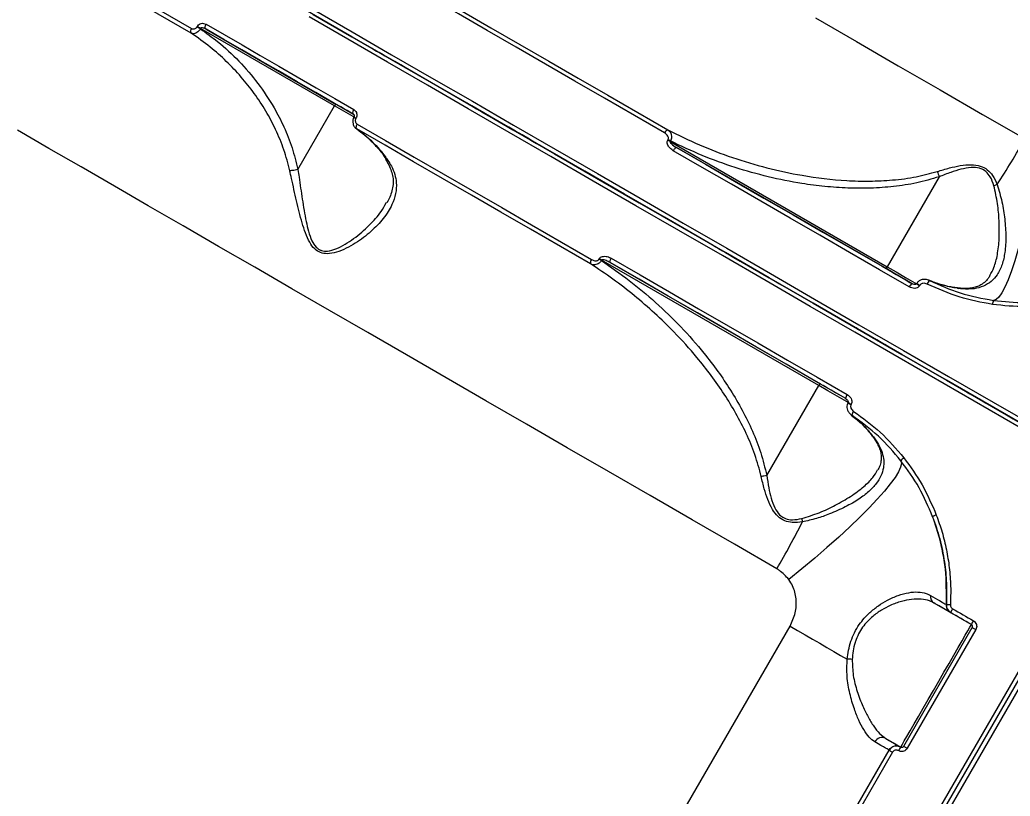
# Model space of a CAD drawing. Header units: millimetres. Extents: x -6006 to 5875, y -6399 to 6717.
# Drawn here: x 1700.9 to 1932.2, y 1411.2 to 1592.4 of the extents above; entities that cross this region are included whole.
import ezdxf

# ---------------------------------------------------------------- set-up
doc = ezdxf.new("R2010")
doc.units = ezdxf.units.MM
for name, color, linetype in [('DIKOM_ОБЪЕКТ', 7, 'Continuous'), ('DIKOM_РАЗМЕР_ЗОНА', 7, 'Continuous'), ('DIKOM_РАЗМЕР_ОБЪЕКТА', 7, 'Continuous')]:
    doc.layers.add(name, color=color, linetype=linetype)
doc.styles.add('style1', font='arial.ttf', dxfattribs={"width": 0.8})
doc.dimstyles.new('1-50', dxfattribs={"dimtxt": 300, "dimasz": 200, "dimexe": 100, "dimexo": 0, "dimgap": 100, "dimtad": 0, "dimdec": 0, "dimtxsty": 'style1', "dimcen": 0, "dimclrd": 7, "dimclre": 7, "dimadec": 1, "dimazin": 2, "dimtfac": 1, "dimtdec": 0, "dimtmove": 1, "dimatfit": 3, "dimfxl": 0, "dimlwd": 25, "dimlwe": 18, "dimarcsym": 0})

# ---------------------------------------------------------------- blocks, each defined once
blk = doc.blocks.new('*D15')
at = {"layer": 'Defpoints', "color": 0, "transparency": 16777216}
for p in [(-4354.46, 4593.05), (3409.28, 4593.05), (-1328.61, -3571.89)]:
    blk.add_point(p, dxfattribs=at)
at = {"layer": 'DIKOM_РАЗМЕР_ОБЪЕКТА', "color": 7, "lineweight": 18, "transparency": 16777216}
for p, q in [((3409.28, 4593.05), (-4454.46, 4593.05)), ((-1328.61, -3571.89), (-4454.46, -3571.89))]:
    blk.add_line(p, q, dxfattribs=at)
at = {"layer": 'DIKOM_РАЗМЕР_ОБЪЕКТА', "color": 7, "lineweight": 25, "transparency": 16777216}
for p, q in [((-4354.46, 4393.05), (-4354.46, 968.7)), ((-4354.46, -3371.89), (-4354.46, 52.46))]:
    blk.add_line(p, q, dxfattribs=at)
at = {"layer": 'DIKOM_РАЗМЕР_ОБЪЕКТА', "color": 7, "transparency": 16777216}
for points in [[(-4387.8, 4393.05), (-4321.13, 4393.05), (-4354.46, 4593.05)], [(-4387.8, -3371.89), (-4321.13, -3371.89), (-4354.46, -3571.89)]]:
    blk.add_solid(points, dxfattribs=at)
at = {"layer": 'DIKOM_РАЗМЕР_ОБЪЕКТА', "color": 0, "transparency": 16777216, "insert": (-4354.46, 510.58), "char_height": 300, "attachment_point": 5, "rotation": 90, "style": 'style1'}
blk.add_mtext('8150', dxfattribs=at)
blk = doc.blocks.new('*D16')
at = {"layer": 'Defpoints', "color": 0, "transparency": 16777216}
for p in [(3934.59, 4272.92), (-3710.11, -290.96), (3934.59, -4791.62)]:
    blk.add_point(p, dxfattribs=at)
at = {"layer": 'DIKOM_РАЗМЕР_ОБЪЕКТА', "color": 7, "lineweight": 18, "transparency": 16777216}
for p, q in [((3934.59, 4272.92), (3934.59, -4891.62)), ((-3710.11, -290.96), (-3710.11, -4891.62))]:
    blk.add_line(p, q, dxfattribs=at)
at = {"layer": 'DIKOM_РАЗМЕР_ОБЪЕКТА', "color": 7, "lineweight": 25, "transparency": 16777216}
for p, q in [((-3510.11, -4791.62), (-1432.64, -4791.62)), ((3734.59, -4791.62), (-518.7, -4791.62))]:
    blk.add_line(p, q, dxfattribs=at)
at = {"layer": 'DIKOM_РАЗМЕР_ОБЪЕКТА', "color": 7, "transparency": 16777216}
for points in [[(-3510.11, -4758.29), (-3510.11, -4824.96), (-3710.11, -4791.62)], [(3734.59, -4758.29), (3734.59, -4824.96), (3934.59, -4791.62)]]:
    blk.add_solid(points, dxfattribs=at)
at = {"layer": 'DIKOM_РАЗМЕР_ОБЪЕКТА', "color": 0, "transparency": 16777216, "insert": (-975.67, -4791.62), "char_height": 300, "attachment_point": 5, "style": 'style1'}
blk.add_mtext('7650', dxfattribs=at)
blk = doc.blocks.new('*D14')
at = {"layer": 'Defpoints', "color": 0, "transparency": 16777216}
for p in [(3463.26, 6716.57), (-5809.49, -5571.89), (-1350.38, -5571.89)]:
    blk.add_point(p, dxfattribs=at)
at = {"layer": 'DIKOM_РАЗМЕР_ЗОНА', "color": 7, "lineweight": 18, "transparency": 16777216}
for p, q in [((3463.26, 6716.57), (-5909.49, 6716.57)), ((-1350.38, -5571.89), (-5909.49, -5571.89))]:
    blk.add_line(p, q, dxfattribs=at)
at = {"layer": 'DIKOM_РАЗМЕР_ЗОНА', "color": 7, "lineweight": 25, "transparency": 16777216}
for p, q in [((-5809.49, 6516.57), (-5809.49, 1149.14)), ((-5809.49, -5371.89), (-5809.49, 69.36))]:
    blk.add_line(p, q, dxfattribs=at)
at = {"layer": 'DIKOM_РАЗМЕР_ЗОНА', "color": 7, "transparency": 16777216}
for points in [[(-5842.83, 6516.57), (-5776.16, 6516.57), (-5809.49, 6716.57)], [(-5842.83, -5371.89), (-5776.16, -5371.89), (-5809.49, -5571.89)]]:
    blk.add_solid(points, dxfattribs=at)
at = {"layer": 'DIKOM_РАЗМЕР_ЗОНА', "color": 0, "transparency": 16777216, "insert": (-5809.49, 609.25), "char_height": 300, "attachment_point": 5, "rotation": 90, "style": 'style1'}
blk.add_mtext('12300', dxfattribs=at)
blk = doc.blocks.new('*D13')
at = {"layer": 'Defpoints', "color": 0, "transparency": 16777216}
for p in [(5874.9, 4901.57), (-5210.11, -1293.83), (5874.9, -6202.3)]:
    blk.add_point(p, dxfattribs=at)
at = {"layer": 'DIKOM_РАЗМЕР_ЗОНА', "color": 7, "lineweight": 18, "transparency": 16777216}
for p, q in [((5874.9, 4901.57), (5874.9, -6302.3)), ((-5210.11, -1293.83), (-5210.11, -6302.3))]:
    blk.add_line(p, q, dxfattribs=at)
at = {"layer": 'DIKOM_РАЗМЕР_ЗОНА', "color": 7, "lineweight": 25, "transparency": 16777216}
for p, q in [((-5010.11, -6202.3), (160.46, -6202.3)), ((5674.9, -6202.3), (1240.24, -6202.3))]:
    blk.add_line(p, q, dxfattribs=at)
at = {"layer": 'DIKOM_РАЗМЕР_ЗОНА', "color": 7, "transparency": 16777216}
for points in [[(-5010.11, -6168.97), (-5010.11, -6235.64), (-5210.11, -6202.3)], [(5674.9, -6168.97), (5674.9, -6235.64), (5874.9, -6202.3)]]:
    blk.add_solid(points, dxfattribs=at)
at = {"layer": 'DIKOM_РАЗМЕР_ЗОНА', "color": 0, "transparency": 16777216, "insert": (700.35, -6202.3), "char_height": 300, "attachment_point": 5, "style": 'style1'}
blk.add_mtext('11100', dxfattribs=at)

msp = doc.modelspace()

# ---------------------------------------------------------------- linework, layer by layer
at = {"layer": 'DIKOM_ОБЪЕКТ', "color": 7, "linetype": 'Continuous', "lineweight": 15}
for p, q in [((1742.3, 1590.78), (1742.35, 1590.87)), ((1743.13, 1590.42), (1743.08, 1590.33)), ((1774.44, 1572.34), (1743.13, 1590.42)), ((1744.41, 1590.26), (1774.83, 1572.7)), ((1765.86, 1557.48), (1774.44, 1572.34)), ((1778.85, 1570.37), (1778.83, 1570.39)), ((1778.96, 1569.73), (1778.94, 1569.71)), ((1779.41, 1569.47), (1779.4, 1569.44)), ((1852.24, 1564.37), (1852.31, 1564.48)), ((1852.86, 1564.16), (1852.8, 1564.05)), ((1852.8, 1564.05), (1903.49, 1534.79)), ((1903.38, 1534.27), (1854.32, 1562.6)), ((1915.61, 1555.79), (1903.49, 1534.79)), ((1786.47, 1549.69), (1786.58, 1549.87)), ((1836.18, 1536.55), (1836.24, 1536.66)), ((1836.8, 1536.34), (1836.74, 1536.24)), ((1887.49, 1507.07), (1836.8, 1536.34)), ((1838.82, 1535.75), (1887.88, 1507.43)), ((1909.3, 1530.86), (1909.34, 1530.83)), ((1910.41, 1530.89), (1910.37, 1530.81)), ((1911.14, 1530.47), (1911.1, 1530.39)), ((1875.36, 1486.08), (1887.49, 1507.07)), ((1893.8, 1504.01), (1893.76, 1504.03)), ((1894.37, 1503.1), (1894.33, 1503.03)), ((1895.1, 1502.68), (1895.06, 1502.6)), ((1895.08, 1500.18), (1895.88, 1499.52)), ((1716.91, 1064.01), (1958.91, 1483.16)), ((1717.77, 1063.5), (1959.77, 1482.66)), ((1960.64, 1482.16), (1718.64, 1063)), ((1914.42, 1456.31), (1923.17, 1451.26)), ((1705.81, 1147.78), (1880.81, 1450.89)), ((1907.35, 1422.86), (1923.35, 1450.57)), ((1924.19, 1450.09), (1908.19, 1422.38)), ((1903.16, 1424.7), (1906.67, 1422.68)), ((1906.63, 1422.7), (1906.63, 1422.7)), ((1906.63, 1422.7), (1906.67, 1422.68)), ((1862.44, 1350.07), (1903.94, 1421.95)), ((1904.77, 1421.47), (1863.27, 1349.59))]:
    msp.add_line(p, q, dxfattribs=at)
at = {"layer": 'DIKOM_ОБЪЕКТ', "color": 7, "linetype": 'Continuous', "lineweight": 15, "flags": 128}
for points in [[(1862.86, 1539.77), (1860.98, 1540.85), (1851.5, 1546.33), (1842.13, 1551.74), (1832.86, 1557.09), (1823.72, 1562.37), (1814.7, 1567.57), (1805.82, 1572.7), (1797.09, 1577.74), (1788.51, 1582.69), (1780.1, 1587.55), (1771.85, 1592.31), (1763.78, 1596.97), (1755.9, 1601.52), (1748.21, 1605.96), (1740.72, 1610.29), (1733.44, 1614.49), (1726.37, 1618.57), (1719.52, 1622.52), (1712.9, 1626.35), (1706.52, 1630.03), (1700.37, 1633.58)], [(1683.85, 1623.42), (1690.39, 1619.64), (1697.12, 1615.76), (1704.02, 1611.78), (1711.09, 1607.69), (1718.33, 1603.52), (1725.73, 1599.24), (1733.28, 1594.88), (1740.98, 1590.44)], [(1740.95, 1589.3), (1733.26, 1593.74), (1725.73, 1598.09), (1718.34, 1602.35), (1711.12, 1606.52), (1704.07, 1610.6), (1697.18, 1614.57), (1690.47, 1618.45), (1683.94, 1622.22)], [(1851.5, 1566.03), (1844.46, 1570.09), (1837.46, 1574.13), (1830.53, 1578.13), (1823.65, 1582.1), (1816.84, 1586.04), (1810.09, 1589.94), (1803.4, 1593.8), (1796.79, 1597.62)], [(1797.66, 1598.26), (1804.26, 1594.45), (1810.93, 1590.6), (1817.67, 1586.71), (1824.47, 1582.78), (1831.33, 1578.82), (1838.25, 1574.83), (1845.23, 1570.8), (1852.26, 1566.74)], [(1769.48, 1594.84), (1778.54, 1589.61), (1787.75, 1584.29), (1797.1, 1578.89), (1806.6, 1573.41), (1816.22, 1567.85), (1825.97, 1562.22), (1835.83, 1556.53), (1845.79, 1550.78), (1855.86, 1544.97), (1866.01, 1539.11), (1876.24, 1533.2), (1886.54, 1527.25), (1896.9, 1521.27), (1907.32, 1515.26), (1917.78, 1509.21), (1928.28, 1503.15), (1938.81, 1497.08)], [(1937.81, 1495.34), (1927.28, 1501.42), (1916.78, 1507.48), (1906.32, 1513.52), (1895.9, 1519.54), (1885.54, 1525.52), (1875.24, 1531.47), (1865.01, 1537.38), (1854.86, 1543.24), (1844.79, 1549.04), (1834.83, 1554.8), (1824.97, 1560.49), (1815.22, 1566.12), (1805.6, 1571.67), (1796.1, 1577.16), (1786.75, 1582.56), (1777.54, 1587.88), (1768.48, 1593.11)], [(1938.36, 1496.18), (1927.86, 1502.24), (1917.38, 1508.29), (1906.95, 1514.32), (1896.55, 1520.32), (1886.21, 1526.29), (1875.94, 1532.22), (1865.73, 1538.11), (1855.61, 1543.96), (1845.57, 1549.75), (1835.63, 1555.49), (1825.79, 1561.17), (1816.07, 1566.78), (1806.47, 1572.33), (1796.99, 1577.8), (1787.66, 1583.19), (1778.47, 1588.49), (1769.43, 1593.71)], [(1769.43, 1593.71), (1778.47, 1588.49), (1787.66, 1583.19), (1796.99, 1577.8), (1806.47, 1572.33), (1816.07, 1566.78), (1825.79, 1561.17), (1835.63, 1555.49), (1845.57, 1549.75), (1855.61, 1543.96), (1865.73, 1538.11), (1875.94, 1532.22), (1886.21, 1526.29), (1896.55, 1520.32), (1906.95, 1514.32), (1917.38, 1508.29), (1927.86, 1502.24), (1938.36, 1496.18)], [(1886.72, 1592.91), (1896.36, 1587.34), (1906.08, 1581.73), (1915.89, 1576.07), (1925.76, 1570.37), (1935.69, 1564.64)], [(1743.08, 1590.33), (1742.98, 1590.39), (1742.88, 1590.45), (1742.77, 1590.51), (1742.67, 1590.56), (1742.57, 1590.62), (1742.48, 1590.68), (1742.38, 1590.73), (1742.3, 1590.78)], [(1743.13, 1590.42), (1743.03, 1590.48), (1742.93, 1590.54), (1742.83, 1590.6), (1742.72, 1590.65), (1742.62, 1590.71), (1742.53, 1590.77), (1742.44, 1590.82), (1742.35, 1590.87)], [(1744.41, 1590.26), (1744.33, 1590.33), (1744.26, 1590.43), (1744.22, 1590.56), (1744.21, 1590.71), (1744.22, 1590.88), (1744.26, 1591.06), (1744.33, 1591.23), (1744.42, 1591.41)], [(1778.85, 1570.37), (1774.42, 1572.93), (1770.02, 1575.47), (1765.66, 1577.99), (1761.33, 1580.49), (1757.05, 1582.96), (1752.8, 1585.42), (1748.58, 1587.85), (1744.41, 1590.26)], [(1744.42, 1591.41), (1748.6, 1589), (1752.82, 1586.56), (1757.08, 1584.1), (1761.38, 1581.62), (1765.71, 1579.11), (1770.09, 1576.59), (1774.49, 1574.04), (1778.94, 1571.48)], [(1783.18, 1585.77), (1783.25, 1585.73), (1783.61, 1585.52), (1784.25, 1585.15), (1785.13, 1584.65)], [(1785.13, 1584.65), (1786.15, 1584.05), (1787.26, 1583.42), (1788.35, 1582.79), (1789.33, 1582.22), (1790.14, 1581.76), (1790.69, 1581.44), (1790.95, 1581.28), (1790.9, 1581.31), (1790.54, 1581.52), (1789.89, 1581.9), (1789.02, 1582.4), (1787.99, 1582.99), (1786.89, 1583.63), (1785.8, 1584.26), (1784.81, 1584.83), (1784.01, 1585.29), (1783.46, 1585.61), (1783.19, 1585.76), (1783.25, 1585.73), (1783.61, 1585.52), (1784.25, 1585.15), (1785.13, 1584.65)], [(1785.13, 1584.65), (1786.15, 1584.05), (1787.26, 1583.42), (1788.35, 1582.79), (1789.33, 1582.22), (1790.14, 1581.76), (1790.69, 1581.44), (1790.95, 1581.28), (1790.97, 1581.27)], [(1818.21, 1565.55), (1819.55, 1564.77), (1820.69, 1564.12), (1821.58, 1563.6), (1822.19, 1563.25), (1822.5, 1563.07), (1822.5, 1563.07), (1822.19, 1563.25), (1821.58, 1563.6), (1820.69, 1564.12), (1819.55, 1564.77), (1818.21, 1565.55), (1816.71, 1566.41), (1815.11, 1567.34), (1813.47, 1568.29), (1811.84, 1569.23), (1810.28, 1570.13), (1808.86, 1570.95), (1807.61, 1571.67), (1806.59, 1572.25), (1805.84, 1572.69), (1805.37, 1572.96), (1805.22, 1573.05), (1805.37, 1572.96), (1805.84, 1572.69), (1806.59, 1572.25), (1807.61, 1571.67), (1808.85, 1570.95), (1810.28, 1570.13), (1811.84, 1569.23), (1813.47, 1568.29), (1815.11, 1567.34), (1816.71, 1566.41), (1818.21, 1565.55)], [(1774.83, 1572.7), (1774.8, 1572.7), (1774.76, 1572.69), (1774.71, 1572.67), (1774.66, 1572.63), (1774.6, 1572.57), (1774.55, 1572.5), (1774.49, 1572.43), (1774.44, 1572.34)], [(1778.95, 1569.74), (1778.73, 1569.87), (1776.55, 1571.12), (1774.44, 1572.34)], [(1778.94, 1570.32), (1778.4, 1570.63), (1777.38, 1571.23), (1776.5, 1571.73), (1775.86, 1572.1), (1775.5, 1572.31), (1775.43, 1572.35)], [(1778.85, 1570.37), (1778.78, 1570.44), (1778.73, 1570.53), (1778.71, 1570.65), (1778.7, 1570.8), (1778.73, 1570.96), (1778.78, 1571.13), (1778.85, 1571.31), (1778.94, 1571.48)], [(1778.96, 1569.73), (1778.96, 1569.73), (1779.01, 1569.7), (1779.11, 1569.65), (1779.24, 1569.57), (1779.41, 1569.47)], [(1877.74, 1464.26), (1867.81, 1470), (1857.94, 1475.7), (1848.13, 1481.36), (1838.41, 1486.97), (1828.77, 1492.54), (1819.22, 1498.05), (1809.78, 1503.5), (1800.45, 1508.88), (1791.25, 1514.2), (1782.17, 1519.44), (1773.24, 1524.6), (1764.45, 1529.67), (1755.81, 1534.66), (1747.34, 1539.55), (1739.04, 1544.34), (1730.92, 1549.03), (1722.99, 1553.61), (1715.25, 1558.08), (1707.71, 1562.43), (1700.38, 1566.66)], [(1779.61, 1566.98), (1779.55, 1567.05), (1779.51, 1567.15), (1779.49, 1567.27), (1779.49, 1567.41), (1779.52, 1567.57), (1779.57, 1567.73), (1779.64, 1567.9), (1779.73, 1568.07)], [(1834.2, 1535.47), (1827.17, 1539.52), (1820.2, 1543.55), (1813.28, 1547.55), (1806.41, 1551.51), (1799.61, 1555.43), (1792.88, 1559.32), (1786.21, 1563.17), (1779.61, 1566.98)], [(1779.73, 1568.07), (1786.34, 1564.25), (1793.03, 1560.39), (1799.78, 1556.49), (1806.59, 1552.56), (1813.47, 1548.59), (1820.4, 1544.58), (1827.4, 1540.55), (1834.44, 1536.48)], [(1852.86, 1564.16), (1852.79, 1564.2), (1852.72, 1564.24), (1852.65, 1564.28), (1852.58, 1564.32), (1852.51, 1564.36), (1852.44, 1564.4), (1852.37, 1564.44), (1852.31, 1564.48)], [(1854.32, 1562.6), (1854.25, 1562.61), (1854.17, 1562.59), (1854.08, 1562.54), (1853.98, 1562.46), (1853.87, 1562.35), (1853.76, 1562.21), (1853.65, 1562.06), (1853.54, 1561.89)], [(1908.66, 1530.07), (1901.66, 1534.11), (1894.69, 1538.13), (1887.75, 1542.14), (1880.84, 1546.13), (1873.96, 1550.11), (1867.11, 1554.06), (1860.31, 1557.99), (1853.54, 1561.89)], [(1854.32, 1562.6), (1861.06, 1558.7), (1867.85, 1554.78), (1874.68, 1550.84), (1881.54, 1546.88), (1888.44, 1542.9), (1895.36, 1538.9), (1902.32, 1534.89), (1909.3, 1530.86)], [(1939.22, 1563.47), (1938.59, 1559.57), (1937.92, 1555.74), (1937.21, 1552.01), (1936.46, 1548.43), (1935.69, 1545.02), (1934.9, 1541.83), (1934.1, 1538.88), (1933.3, 1536.2), (1932.51, 1533.83), (1931.73, 1531.77), (1930.97, 1530.06), (1930.25, 1528.71), (1929.56, 1527.73), (1928.91, 1527.14), (1928.31, 1526.93)], [(1862.82, 1539.79), (1862.93, 1539.73), (1863.36, 1539.48), (1864.07, 1539.07), (1865.06, 1538.5), (1866.27, 1537.8), (1867.67, 1536.99), (1869.18, 1536.12), (1870.75, 1535.21), (1872.32, 1534.31), (1873.81, 1533.45), (1875.18, 1532.66), (1876.36, 1531.98), (1877.3, 1531.43), (1877.97, 1531.04), (1878.34, 1530.83), (1878.41, 1530.79)], [(1838.82, 1535.75), (1838.77, 1535.8), (1838.75, 1535.88), (1838.75, 1535.99), (1838.77, 1536.12), (1838.81, 1536.27), (1838.87, 1536.43), (1838.95, 1536.6), (1839.04, 1536.78)], [(1839.04, 1536.78), (1845.81, 1532.87), (1852.61, 1528.94), (1859.46, 1524.99), (1866.34, 1521.02), (1873.25, 1517.03), (1880.19, 1513.02), (1887.16, 1509), (1894.16, 1504.96)], [(1893.8, 1504.01), (1886.82, 1508.04), (1879.86, 1512.05), (1872.94, 1516.05), (1866.04, 1520.03), (1859.18, 1524), (1852.35, 1527.94), (1845.56, 1531.86), (1838.82, 1535.75)], [(1903.38, 1534.27), (1903.35, 1534.3), (1903.34, 1534.34), (1903.34, 1534.39), (1903.35, 1534.46), (1903.37, 1534.53), (1903.4, 1534.62), (1903.44, 1534.7), (1903.49, 1534.79)], [(1909.35, 1530.82), (1907.53, 1531.87), (1905.43, 1533.09), (1903.38, 1534.27)], [(1903.49, 1534.79), (1905.6, 1533.57), (1907.78, 1532.31), (1909.96, 1531.05), (1910.39, 1530.8)], [(1905.92, 1532.8), (1905.05, 1533.31), (1904.41, 1533.68), (1904.05, 1533.89), (1903.99, 1533.92), (1904.25, 1533.77), (1904.81, 1533.45), (1905.61, 1532.98), (1906.6, 1532.41), (1907.69, 1531.79), (1908.79, 1531.15), (1909.37, 1530.82)], [(1909.36, 1530.82), (1909.15, 1530.94), (1908.06, 1531.57), (1906.95, 1532.21), (1905.92, 1532.8)], [(1878.41, 1530.79), (1878.66, 1530.65), (1879.12, 1530.38), (1879.28, 1530.29)], [(1910.37, 1530.81), (1910.4, 1530.8), (1910.5, 1530.74), (1910.66, 1530.65), (1910.86, 1530.53), (1911.1, 1530.39)], [(1910.41, 1530.89), (1910.45, 1530.87), (1910.54, 1530.81), (1910.7, 1530.72), (1910.91, 1530.6), (1911.14, 1530.47)], [(1896.22, 1520.51), (1896.3, 1520.46), (1896.66, 1520.26), (1897.3, 1519.88), (1898.17, 1519.38)], [(1898.17, 1519.38), (1899.2, 1518.79), (1900.31, 1518.15), (1901.4, 1517.52), (1902.38, 1516.95), (1903.19, 1516.49), (1903.74, 1516.17), (1904, 1516.02), (1903.95, 1516.05), (1903.59, 1516.26), (1902.94, 1516.63), (1902.07, 1517.13), (1901.04, 1517.73), (1899.94, 1518.36), (1898.85, 1518.99), (1897.86, 1519.56), (1897.06, 1520.02), (1896.5, 1520.34), (1896.24, 1520.5), (1896.3, 1520.46), (1896.66, 1520.26), (1897.3, 1519.88), (1898.17, 1519.38)], [(1898.17, 1519.38), (1899.2, 1518.79), (1900.31, 1518.15), (1901.4, 1517.52), (1902.38, 1516.95), (1903.19, 1516.49), (1903.74, 1516.17), (1904, 1516.02), (1904.02, 1516.01)], [(1887.88, 1507.43), (1887.85, 1507.43), (1887.81, 1507.42), (1887.76, 1507.4), (1887.71, 1507.36), (1887.65, 1507.3), (1887.59, 1507.23), (1887.54, 1507.16), (1887.49, 1507.07)], [(1894.44, 1503.06), (1893.96, 1503.34), (1891.78, 1504.6), (1889.6, 1505.85), (1887.49, 1507.07)], [(1893.84, 1503.98), (1893.65, 1504.1), (1892.56, 1504.72), (1891.45, 1505.36), (1890.42, 1505.96), (1889.55, 1506.46), (1888.91, 1506.83), (1888.55, 1507.04), (1888.47, 1507.08)], [(1932.92, 1499.32), (1931.32, 1500.25), (1929.67, 1501.19), (1928.04, 1502.14), (1926.49, 1503.03), (1925.06, 1503.86), (1923.82, 1504.58), (1922.8, 1505.16), (1922.04, 1505.6), (1921.58, 1505.87), (1921.42, 1505.96), (1921.58, 1505.87), (1922.04, 1505.6), (1922.8, 1505.16), (1923.82, 1504.58), (1925.06, 1503.86), (1926.49, 1503.03), (1928.04, 1502.14), (1929.67, 1501.2), (1931.32, 1500.25), (1932.92, 1499.32)], [(1959.41, 1484.03), (1949.41, 1489.8), (1939.42, 1495.57), (1929.45, 1501.33), (1922.29, 1505.46)], [(1894.33, 1503.03), (1894.36, 1503.01), (1894.46, 1502.95), (1894.62, 1502.86), (1894.82, 1502.74), (1895.06, 1502.6)], [(1894.37, 1503.1), (1894.4, 1503.08), (1894.5, 1503.03), (1894.66, 1502.93), (1894.86, 1502.82), (1895.1, 1502.68)], [(1906.7, 1489.51), (1906.82, 1488.89), (1906.63, 1488.03), (1906.13, 1486.94), (1905.33, 1485.63), (1904.22, 1484.12), (1902.83, 1482.42), (1901.17, 1480.55), (1899.25, 1478.52), (1897.1, 1476.35), (1894.73, 1474.07), (1892.16, 1471.7), (1889.43, 1469.26), (1886.56, 1466.78), (1883.58, 1464.28), (1880.51, 1461.78)], [(1923.17, 1451.26), (1922.56, 1451.61), (1921.95, 1451.96), (1921.34, 1452.31), (1920.74, 1452.66), (1920.13, 1453.01), (1919.52, 1453.36), (1918.91, 1453.71), (1918.31, 1454.06)], [(1918.76, 1454.96), (1919.37, 1454.6), (1919.98, 1454.25), (1920.59, 1453.9), (1921.2, 1453.55), (1921.81, 1453.2), (1922.42, 1452.85), (1923.02, 1452.49), (1923.63, 1452.14)], [(1880.81, 1450.89), (1882.57, 1449.87), (1884.31, 1448.86), (1886.03, 1447.87), (1887.73, 1446.89), (1889.39, 1445.93), (1891.02, 1444.99), (1892.61, 1444.07), (1894.15, 1443.18)], [(1906.67, 1422.68), (1906.76, 1422.84), (1907.04, 1423.31), (1907.49, 1424.09), (1908.1, 1425.16), (1908.87, 1426.49), (1909.78, 1428.06), (1910.79, 1429.82), (1911.91, 1431.75), (1913.08, 1433.79), (1914.3, 1435.9), (1915.54, 1438.03), (1916.76, 1440.15), (1917.93, 1442.19), (1919.04, 1444.11), (1920.06, 1445.88), (1920.97, 1447.44), (1921.74, 1448.77), (1922.35, 1449.84), (1922.8, 1450.62), (1923.08, 1451.1), (1923.17, 1451.26)], [(1923.35, 1450.57), (1923.37, 1450.56), (1923.41, 1450.54), (1923.49, 1450.49), (1923.59, 1450.43), (1923.72, 1450.36), (1923.86, 1450.28), (1924.02, 1450.19), (1924.19, 1450.09)], [(1903.94, 1421.95), (1903.88, 1421.98), (1903.72, 1422.07), (1903.46, 1422.22), (1903.09, 1422.43), (1902.62, 1422.71), (1902.04, 1423.04), (1901.37, 1423.43), (1900.6, 1423.87)], [(1903.16, 1424.7), (1903.97, 1424.23), (1904.68, 1423.82), (1905.28, 1423.48), (1905.78, 1423.19), (1906.17, 1422.97), (1906.45, 1422.81), (1906.61, 1422.71), (1906.67, 1422.68)], [(1907.35, 1422.86), (1907.37, 1422.85), (1907.41, 1422.82), (1907.49, 1422.78), (1907.59, 1422.72), (1907.72, 1422.65), (1907.86, 1422.56), (1908.02, 1422.47), (1908.19, 1422.38)], [(1903.94, 1421.95), (1903.95, 1421.94), (1904, 1421.91), (1904.07, 1421.87), (1904.18, 1421.81), (1904.3, 1421.73), (1904.45, 1421.65), (1904.6, 1421.56), (1904.77, 1421.47)]]:
    msp.add_lwpolyline(points, dxfattribs=at)
at = {"layer": 'DIKOM_ОБЪЕКТ', "color": 7, "linetype": 'Continuous', "lineweight": 15}
for centre, radius, start, end in [((1741.7, 1589.85), 0.929, 140.7238, 215.899), ((1967.02, 1894.74), 375.53, 239.9454, 240.0254), ((1852.59, 1565.63), 1.16, 106.5559, 160.067), ((1687.87, 1279.04), 329.29, 59.9436, 60.0547), ((1731.11, 1682.61), 236.16, 327.0016, 330.0303), ((1930.92, 1548.17), 6.08, 106.7342, 114.3501), ((1835.32, 1535.73), 1.16, 139.9409, 193.4218), ((1760.08, 1404.16), 152.71, 59.8686, 60.1082), ((1671.87, 1251.33), 329.29, 59.9436, 60.0547), ((1914.67, 1530.08), 1.97, 130.7407, 160.0654), ((1910.22, 1529.45), 1.68, 123.2809, 158.3339), ((1930.44, 1525.88), 2.38, 153.759, 177.0805), ((1895.48, 1503.91), 1.69, 141.7346, 176.6609), ((1897.16, 1499.75), 1.97, 139.8992, 169.2835), ((1908.68, 1488.18), 2.38, 122.9345, 146.2224), ((1889.6, 1476.62), 6.06, 185.6365, 193.2798), ((1916.01, 1473.47), 3.54, 107.1707, 122.5829), ((1673.12, 1582.54), 236.34, 329.9713, 332.9975), ((1915.35, 1457.8), 1.76, 171.1351, 238.1807), ((1917.5, 1446.21), 9.7, 85.5138, 91.1438), ((1919.31, 1455.8), 2, 176.8671, 240), ((1922.88, 1452.29), 4.9, 147.1021, 158.8282), ((1929.18, 1448.65), 6.56, 147.819, 156.5723), ((1894.39, 1435.7), 7.48, 82.8377, 91.856), ((1902.29, 1423), 1.91, 63.0453, 152.7541), ((1905.67, 1420.95), 2, 82.1486, 150), ((1911.97, 1418.75), 6.6, 143.455, 152.148)]:
    msp.add_arc(centre, radius, start, end, dxfattribs=at)
for points, knots in [([(1742.35, 1590.87), (1742.39, 1590.93), (1742.52, 1591.13), (1742.83, 1591.41), (1743.31, 1591.61), (1743.87, 1591.65), (1744.22, 1591.49), (1744.42, 1591.41)], [0, 0, 0, 0, 0.079623, 0.275735, 0.470767, 0.710555, 1, 1, 1, 1]), ([(1743.08, 1590.33), (1743.02, 1590.25), (1742.86, 1590), (1742.5, 1589.63), (1742.01, 1589.31), (1741.49, 1589.16), (1741.14, 1589.21), (1740.97, 1589.29), (1740.95, 1589.3)], [0, 0, 0, 0, 0.089182, 0.293635, 0.489628, 0.716401, 0.954602, 1, 1, 1, 1]), ([(1763.97, 1557.21), (1763.54, 1558.85), (1762.68, 1562.15), (1760.75, 1566.78), (1758.42, 1571.18), (1755.72, 1575.28), (1752.63, 1579.17), (1749.18, 1582.79), (1745.31, 1586.24), (1742.44, 1588.26), (1740.95, 1589.3)], [0, 0, 0, 0, 0.123686, 0.248896, 0.368955, 0.490745, 0.612548, 0.738058, 0.863573, 1, 1, 1, 1]), ([(1740.98, 1590.44), (1741.11, 1590.38), (1741.34, 1590.28), (1741.7, 1590.31), (1741.99, 1590.44), (1742.19, 1590.61), (1742.27, 1590.74), (1742.3, 1590.78)], [0, 0, 0, 0, 0.302643, 0.53474, 0.725453, 0.917151, 1, 1, 1, 1]), ([(1743.08, 1590.33), (1744.43, 1589.36), (1747.62, 1587.07), (1752.17, 1582.85), (1756.61, 1577.68), (1760.07, 1572.49), (1762.68, 1567.42), (1764.6, 1562.61), (1765.44, 1559.19), (1765.86, 1557.48)], [0, 0, 0, 0, 0.12341, 0.290339, 0.457787, 0.624612, 0.746547, 0.873294, 1, 1, 1, 1]), ([(1744.41, 1590.26), (1744.27, 1590.33), (1744.01, 1590.46), (1743.65, 1590.56), (1743.41, 1590.57), (1743.26, 1590.53), (1743.17, 1590.49), (1743.14, 1590.44), (1743.13, 1590.42)], [0, 0, 0, 0, 0.350875, 0.618211, 0.802897, 0.879451, 0.949264, 1, 1, 1, 1]), ([(1778.94, 1571.48), (1779.05, 1571.4), (1779.29, 1571.23), (1779.53, 1570.85), (1779.64, 1570.39), (1779.62, 1569.91), (1779.48, 1569.62), (1779.41, 1569.47)], [0, 0, 0, 0, 0.189004, 0.404542, 0.60684, 0.803357, 1, 1, 1, 1]), ([(1778.95, 1569.7), (1778.93, 1569.66), (1778.76, 1569.43), (1778.64, 1568.88), (1778.69, 1568.13), (1779.03, 1567.46), (1779.39, 1567.05), (1779.63, 1566.97), (1779.64, 1566.97)], [0, 0, 0, 0, 0.04196, 0.271801, 0.507313, 0.748564, 0.99442, 1, 1, 1, 1]), ([(1778.87, 1570.34), (1778.91, 1570.32), (1778.98, 1570.27), (1779.03, 1570.12), (1779.04, 1569.96), (1779.01, 1569.83), (1778.96, 1569.72), (1778.91, 1569.67), (1778.89, 1569.64)], [0, 0, 0, 0, 0.3052, 0.539154, 0.69572, 0.815841, 0.92176, 1, 1, 1, 1]), ([(1779.4, 1569.44), (1779.35, 1569.34), (1779.26, 1569.15), (1779.24, 1568.82), (1779.32, 1568.5), (1779.49, 1568.24), (1779.65, 1568.12), (1779.73, 1568.07)], [0, 0, 0, 0, 0.195135, 0.390071, 0.59323, 0.811127, 1, 1, 1, 1]), ([(1779.5, 1567.04), (1779.57, 1566.99), (1780.45, 1566.44), (1781.98, 1565.13), (1784.04, 1563.08), (1785.52, 1561.32), (1786.25, 1560.18), (1786.43, 1559.9)], [0, 0, 0, 0, 0.025565, 0.317697, 0.609846, 0.901181, 1, 1, 1, 1]), ([(1779.61, 1566.98), (1780.87, 1566), (1783.35, 1564.07), (1785.62, 1561.39), (1786.71, 1559.84), (1786.89, 1559.6)], [0, 0, 0, 0, 0.466536, 0.915011, 1, 1, 1, 1]), ([(1852.31, 1564.48), (1852.34, 1564.55), (1852.4, 1564.7), (1852.39, 1564.97), (1852.27, 1565.32), (1851.97, 1565.71), (1851.66, 1565.92), (1851.5, 1566.03)], [0, 0, 0, 0, 0.119011, 0.237415, 0.412301, 0.69104, 1, 1, 1, 1]), ([(1852.26, 1566.74), (1854.71, 1565.54), (1859.62, 1563.13), (1867.37, 1560.2), (1875.36, 1557.8), (1884.26, 1555.88), (1892.31, 1554.91), (1899.38, 1554.72), (1904.81, 1554.98), (1910.11, 1555.65), (1913.55, 1556.58), (1915.17, 1557.02)], [0, 0, 0, 0, 0.126973, 0.253955, 0.38367, 0.513376, 0.674673, 0.756562, 0.838428, 0.923819, 1, 1, 1, 1]), ([(1852.26, 1566.74), (1852.44, 1566.59), (1852.81, 1566.3), (1853.08, 1565.67), (1853.13, 1565.07), (1853.05, 1564.58), (1852.92, 1564.3), (1852.86, 1564.16)], [0, 0, 0, 0, 0.27363, 0.537239, 0.720796, 0.856553, 1, 1, 1, 1]), ([(1853.54, 1561.89), (1853.29, 1562.06), (1852.79, 1562.4), (1852.31, 1563.03), (1852.11, 1563.6), (1852.1, 1564.03), (1852.2, 1564.26), (1852.24, 1564.37)], [0, 0, 0, 0, 0.308919, 0.592339, 0.769729, 0.884495, 1, 1, 1, 1]), ([(1852.8, 1564.05), (1852.79, 1564.04), (1852.78, 1564), (1852.78, 1563.92), (1852.85, 1563.75), (1853.31, 1563.22), (1853.86, 1562.88), (1854.32, 1562.6)], [0, 0, 0, 0, 0.023277, 0.051987, 0.104253, 0.273308, 1, 1, 1, 1]), ([(1915.61, 1555.8), (1913.88, 1555.28), (1910.38, 1554.25), (1905.02, 1553.46), (1899.66, 1553.08), (1894.29, 1553.11), (1888.93, 1553.48), (1882.69, 1554.3), (1875.67, 1555.7), (1867.9, 1557.9), (1860.24, 1560.66), (1855.32, 1562.99), (1852.86, 1564.16)], [0, 0, 0, 0, 0.082281, 0.165564, 0.247515, 0.329489, 0.412925, 0.496369, 0.620905, 0.745453, 0.872728, 1, 1, 1, 1]), ([(1786.89, 1559.6), (1787.17, 1559.15), (1787.85, 1558.08), (1788.54, 1556.34), (1788.95, 1554.19), (1788.78, 1551.81), (1787.83, 1549), (1785.92, 1546.01), (1783, 1542.96), (1779.95, 1540.65), (1777.17, 1539.06), (1774.97, 1538.15), (1772.93, 1537.74), (1771.14, 1537.98), (1769.67, 1538.91), (1768.49, 1540.57), (1767.59, 1542.68), (1766.56, 1545.92), (1765.52, 1550.21), (1764.61, 1554.3), (1764.1, 1556.62), (1763.97, 1557.21)], [0, 0, 0, 0, 0.031146, 0.075385, 0.120735, 0.182116, 0.245388, 0.330261, 0.417609, 0.506578, 0.552381, 0.598099, 0.638399, 0.667095, 0.696205, 0.728675, 0.766813, 0.805986, 0.887766, 0.971248, 1, 1, 1, 1]), ([(1786.29, 1559.88), (1786.35, 1559.79), (1786.75, 1559.22), (1787.28, 1558.18), (1787.84, 1556.75), (1788.12, 1555.35), (1788.14, 1553.98), (1787.85, 1552.51), (1787.38, 1551.1), (1786.88, 1550.21), (1786.66, 1549.8)], [0, 0, 0, 0, 0.022667, 0.155504, 0.291997, 0.432048, 0.576132, 0.727679, 0.876145, 1, 1, 1, 1]), ([(1786.89, 1559.6), (1786.87, 1559.6), (1786.71, 1559.66), (1786.54, 1559.75), (1786.48, 1559.89), (1786.47, 1559.92)], [0, 0, 0, 0, 0.105073, 0.848849, 1, 1, 1, 1]), ([(1765.86, 1557.48), (1765.64, 1557.43), (1765.2, 1557.32), (1764.6, 1557.24), (1764.2, 1557.21), (1764.02, 1557.21), (1763.97, 1557.21)], [0, 0, 0, 0, 0.325243, 0.650584, 0.892504, 1, 1, 1, 1]), ([(1765.86, 1557.48), (1765.86, 1557.48), (1765.86, 1557.48), (1765.86, 1557.48), (1765.86, 1557.48), (1765.86, 1557.48)], [0, 0, 0, 0, 0.301385, 0.720482, 1, 1, 1, 1]), ([(1765.86, 1557.48), (1765.95, 1556.89), (1766.28, 1554.61), (1766.88, 1550.54), (1767.56, 1546.29), (1768.31, 1543.05), (1769, 1540.98), (1769.95, 1539.42), (1770.82, 1538.8), (1771.72, 1538.46), (1772.98, 1538.38), (1774.88, 1538.96), (1776.92, 1540), (1779.6, 1541.82), (1782.5, 1544.37), (1785.08, 1547.19), (1786.1, 1549.02), (1786.47, 1549.69)], [0, 0, 0, 0, 0.041069, 0.157293, 0.275458, 0.328213, 0.381916, 0.424597, 0.455847, 0.46202, 0.499435, 0.553945, 0.616507, 0.679184, 0.808388, 0.929755, 1, 1, 1, 1]), ([(1915.17, 1557.02), (1916.12, 1557.31), (1917.89, 1557.84), (1920.55, 1558.44), (1922.98, 1558.68), (1925.19, 1558.43), (1926.94, 1557.53), (1928.31, 1555.99), (1928.86, 1554.72), (1929.17, 1553.99)], [0, 0, 0, 0, 0.18399, 0.340153, 0.495654, 0.624194, 0.737474, 0.849221, 1, 1, 1, 1]), ([(1915.17, 1557.02), (1915.18, 1556.99), (1915.27, 1556.8), (1915.43, 1556.39), (1915.55, 1556.01), (1915.61, 1555.8)], [0, 0, 0, 0, 0.092655, 0.497866, 1, 1, 1, 1]), ([(1928.41, 1553.71), (1928.18, 1554.42), (1927.77, 1555.63), (1926.68, 1557.01), (1925.71, 1557.57), (1924.57, 1557.93), (1922.95, 1558), (1920.69, 1557.59), (1918.18, 1556.79), (1916.52, 1556.14), (1915.61, 1555.79)], [0, 0, 0, 0, 0.150406, 0.257914, 0.342069, 0.365554, 0.490501, 0.648812, 0.80793, 1, 1, 1, 1]), ([(1915.61, 1555.79), (1915.61, 1555.79), (1915.61, 1555.79), (1915.61, 1555.79), (1915.61, 1555.79), (1915.61, 1555.8)], [0, 0, 0, 0, 0.42184, 0.765021, 1, 1, 1, 1]), ([(1929.17, 1553.99), (1929.58, 1552.64), (1930.41, 1549.9), (1931, 1545.79), (1931.27, 1541.79), (1931.07, 1538.23), (1930.4, 1535.23), (1929.32, 1532.97), (1927.84, 1531.3), (1926.05, 1530.19), (1923.81, 1529.58), (1921.79, 1529.53), (1920.54, 1529.67), (1920.26, 1529.71)], [0, 0, 0, 0, 0.102735, 0.208025, 0.319922, 0.434587, 0.533734, 0.635547, 0.719078, 0.804881, 0.88851, 0.975334, 1, 1, 1, 1]), ([(1927.48, 1532.76), (1927.82, 1533.37), (1928.6, 1534.78), (1929.3, 1537.67), (1929.72, 1541.33), (1929.68, 1545.38), (1929.35, 1549.55), (1928.73, 1552.31), (1928.41, 1553.71)], [0, 0, 0, 0, 0.123211, 0.289139, 0.473233, 0.661601, 0.829234, 1, 1, 1, 1]), ([(1836.74, 1536.24), (1836.67, 1536.13), (1836.51, 1535.91), (1836.17, 1535.6), (1835.72, 1535.36), (1835.13, 1535.22), (1834.6, 1535.28), (1834.29, 1535.42), (1834.2, 1535.47)], [0, 0, 0, 0, 0.113253, 0.247073, 0.420386, 0.607339, 0.880067, 1, 1, 1, 1]), ([(1834.44, 1536.48), (1834.69, 1536.36), (1835.05, 1536.19), (1835.56, 1536.18), (1835.86, 1536.26), (1836.07, 1536.39), (1836.15, 1536.5), (1836.18, 1536.55)], [0, 0, 0, 0, 0.437048, 0.628859, 0.790861, 0.906012, 1, 1, 1, 1]), ([(1836.24, 1536.66), (1836.3, 1536.74), (1836.43, 1536.92), (1836.77, 1537.13), (1837.25, 1537.25), (1838.01, 1537.22), (1838.62, 1537.01), (1839, 1536.8), (1839.04, 1536.78)], [0, 0, 0, 0, 0.092777, 0.206185, 0.369281, 0.572438, 0.947126, 1, 1, 1, 1]), ([(1836.74, 1536.24), (1838.93, 1534.72), (1843.32, 1531.69), (1849.5, 1526.49), (1855.35, 1520.84), (1861.31, 1514.07), (1866.06, 1507.51), (1869.69, 1501.33), (1872.07, 1496.46), (1874.07, 1491.39), (1874.93, 1487.85), (1875.36, 1486.07)], [0, 0, 0, 0, 0.124575, 0.249157, 0.376418, 0.503665, 0.667721, 0.751086, 0.834426, 0.916783, 1, 1, 1, 1]), ([(1838.82, 1535.75), (1838.49, 1535.93), (1838.03, 1536.17), (1837.43, 1536.38), (1837.11, 1536.44), (1836.91, 1536.43), (1836.83, 1536.38), (1836.81, 1536.36), (1836.8, 1536.34), (1836.8, 1536.34)], [0, 0, 0, 0, 0.502862, 0.722014, 0.872237, 0.951511, 0.975752, 0.996186, 1, 1, 1, 1]), ([(1874.07, 1485.84), (1873.62, 1487.55), (1872.7, 1490.99), (1870.63, 1495.89), (1868.21, 1500.59), (1864.52, 1506.63), (1859.73, 1513.04), (1854.15, 1519.21), (1849.22, 1523.98), (1844.46, 1528.09), (1839.47, 1531.96), (1835.96, 1534.3), (1834.2, 1535.47)], [0, 0, 0, 0, 0.080302, 0.161566, 0.242141, 0.322738, 0.486604, 0.610396, 0.70721, 0.804024, 0.902011, 1, 1, 1, 1]), ([(1913.24, 1531.63), (1913.21, 1531.64), (1912.89, 1531.81), (1912.27, 1531.89), (1911.46, 1531.78), (1910.85, 1531.43), (1910.49, 1531.1), (1910.42, 1530.89), (1910.42, 1530.89)], [0, 0, 0, 0, 0.038169, 0.333096, 0.574984, 0.79091, 0.993515, 1, 1, 1, 1]), ([(1919.95, 1529.85), (1919.66, 1529.88), (1918.41, 1530.01), (1916.3, 1530.55), (1914.35, 1531.14), (1913.38, 1531.59), (1913.25, 1531.65)], [0, 0, 0, 0, 0.122498, 0.529336, 0.938056, 1, 1, 1, 1]), ([(1913.38, 1531.57), (1915.74, 1530.52), (1920.52, 1528.38), (1925.69, 1527.42), (1928.31, 1526.93)], [0, 0, 0, 0, 0.493771, 1, 1, 1, 1]), ([(1920.26, 1529.71), (1919.22, 1529.88), (1916.84, 1530.27), (1914.63, 1531.1), (1913.38, 1531.57)], [0, 0, 0, 0, 0.436561, 1, 1, 1, 1]), ([(1927.51, 1532.75), (1927.37, 1532.51), (1927, 1531.86), (1926.21, 1531.08), (1925.21, 1530.41), (1924.07, 1529.98), (1922.79, 1529.74), (1921.42, 1529.67), (1920.38, 1529.78), (1919.93, 1529.83)], [0, 0, 0, 0, 0.106866, 0.277396, 0.456418, 0.600274, 0.738923, 0.88586, 1, 1, 1, 1]), ([(1911.1, 1530.39), (1911.02, 1530.28), (1910.85, 1530.05), (1910.44, 1529.82), (1909.88, 1529.71), (1909.24, 1529.79), (1908.84, 1529.98), (1908.66, 1530.07)], [0, 0, 0, 0, 0.152251, 0.304029, 0.508026, 0.773237, 1, 1, 1, 1]), ([(1910.39, 1530.85), (1910.38, 1530.84), (1910.37, 1530.81), (1910.33, 1530.76), (1910.25, 1530.71), (1910.07, 1530.66), (1909.76, 1530.67), (1909.48, 1530.74), (1909.33, 1530.85), (1909.3, 1530.86)], [0, 0, 0, 0, 0.036136, 0.077169, 0.141863, 0.291278, 0.542856, 0.918424, 1, 1, 1, 1]), ([(1912.82, 1530.75), (1912.66, 1530.81), (1912.35, 1530.93), (1911.89, 1530.94), (1911.51, 1530.82), (1911.27, 1530.66), (1911.18, 1530.52), (1911.14, 1530.47)], [0, 0, 0, 0, 0.27181, 0.538795, 0.73755, 0.896573, 1, 1, 1, 1]), ([(1928.07, 1526), (1925.46, 1526.48), (1920.18, 1527.47), (1915.29, 1529.65), (1912.82, 1530.75)], [0, 0, 0, 0, 0.493766, 1, 1, 1, 1]), ([(1919.95, 1529.81), (1919.96, 1529.82), (1920.05, 1529.83), (1920.16, 1529.77), (1920.25, 1529.71), (1920.26, 1529.71)], [0, 0, 0, 0, 0.088795, 0.858568, 1, 1, 1, 1]), ([(1928.31, 1526.93), (1930.78, 1526.67), (1935.78, 1526.13), (1940.79, 1526.74), (1943.32, 1527.05)], [0, 0, 0, 0, 0.494158, 1, 1, 1, 1]), ([(1943.41, 1526.11), (1940.88, 1525.8), (1935.76, 1525.18), (1930.65, 1525.72), (1928.07, 1526)], [0, 0, 0, 0, 0.494171, 1, 1, 1, 1]), ([(1893.8, 1504.01), (1893.81, 1504), (1893.98, 1503.92), (1894.21, 1503.69), (1894.37, 1503.39), (1894.4, 1503.21), (1894.38, 1503.13), (1894.36, 1503.09), (1894.35, 1503.07), (1894.34, 1503.07)], [0, 0, 0, 0, 0.027805, 0.498758, 0.763312, 0.89617, 0.948841, 0.981269, 1, 1, 1, 1]), ([(1894.16, 1504.96), (1894.33, 1504.84), (1894.69, 1504.59), (1895.08, 1504.08), (1895.26, 1503.54), (1895.27, 1503.06), (1895.16, 1502.81), (1895.1, 1502.68)], [0, 0, 0, 0, 0.226816, 0.492035, 0.695991, 0.847766, 1, 1, 1, 1]), ([(1894.34, 1503.02), (1894.26, 1502.86), (1894.08, 1502.52), (1894.06, 1501.91), (1894.22, 1501.25), (1894.61, 1500.62), (1895.03, 1500.21), (1895.32, 1500.05), (1895.36, 1500.03)], [0, 0, 0, 0, 0.148728, 0.324984, 0.508494, 0.71834, 0.956353, 1, 1, 1, 1]), ([(1895.06, 1502.6), (1895.03, 1502.55), (1894.96, 1502.4), (1894.93, 1502.11), (1895.02, 1501.73), (1895.26, 1501.33), (1895.52, 1501.12), (1895.65, 1501.02)], [0, 0, 0, 0, 0.103397, 0.262417, 0.461163, 0.728217, 1, 1, 1, 1]), ([(1906.7, 1489.51), (1905.02, 1491.48), (1901.6, 1495.48), (1897.37, 1498.56), (1895.22, 1500.11)], [0, 0, 0, 0, 0.493741, 1, 1, 1, 1]), ([(1895.22, 1500.11), (1896.13, 1499.37), (1897.96, 1497.88), (1899.5, 1496.02), (1900.27, 1495.09)], [0, 0, 0, 0, 0.49731, 1, 1, 1, 1]), ([(1895.65, 1501.02), (1897.79, 1499.47), (1902.12, 1496.33), (1905.62, 1492.25), (1907.39, 1490.18)], [0, 0, 0, 0, 0.493796, 1, 1, 1, 1]), ([(1895.88, 1499.52), (1896.21, 1499.27), (1897.28, 1498.42), (1898.66, 1497.01), (1899.62, 1495.76), (1899.99, 1495.28)], [0, 0, 0, 0, 0.213802, 0.699128, 1, 1, 1, 1]), ([(1900.27, 1495.09), (1900.7, 1494.48), (1901.58, 1493.24), (1902.36, 1491.4), (1902.75, 1489.58), (1902.67, 1487.75), (1902.1, 1485.93), (1900.97, 1484.09), (1899.25, 1482.28), (1896.84, 1480.46), (1893.76, 1478.69), (1890.37, 1477.19), (1886.99, 1475.97), (1884.8, 1475.48), (1883.7, 1475.23)], [0, 0, 0, 0, 0.066891, 0.135574, 0.20554, 0.277116, 0.356058, 0.436729, 0.528016, 0.621259, 0.727998, 0.837101, 0.917986, 1, 1, 1, 1]), ([(1900, 1495.31), (1900.3, 1494.91), (1900.9, 1494.07), (1901.53, 1492.84), (1901.95, 1491.64), (1902.13, 1490.49), (1902.07, 1489.33), (1901.82, 1488.28), (1901.44, 1487.6), (1901.29, 1487.32)], [0, 0, 0, 0, 0.127175, 0.261902, 0.403604, 0.549541, 0.704936, 0.879817, 1, 1, 1, 1]), ([(1900.03, 1495.31), (1900.04, 1495.29), (1900.08, 1495.2), (1900.18, 1495.14), (1900.26, 1495.1), (1900.27, 1495.09)], [0, 0, 0, 0, 0.227376, 0.85833, 1, 1, 1, 1]), ([(1907.39, 1490.18), (1908.89, 1488.13), (1911.92, 1483.98), (1913.94, 1479.24), (1914.97, 1476.84)], [0, 0, 0, 0, 0.494167, 1, 1, 1, 1]), ([(1883.57, 1476.03), (1884.93, 1476.45), (1887.7, 1477.31), (1891.5, 1479.14), (1895.06, 1481.17), (1897.98, 1483.35), (1900.11, 1485.4), (1900.91, 1486.76), (1901.25, 1487.35)], [0, 0, 0, 0, 0.170636, 0.345218, 0.529414, 0.717712, 0.878241, 1, 1, 1, 1]), ([(1914.11, 1476.45), (1913.13, 1478.74), (1911.16, 1483.38), (1908.2, 1487.45), (1906.7, 1489.51)], [0, 0, 0, 0, 0.494168, 1, 1, 1, 1]), ([(1875.36, 1486.07), (1875.14, 1486.02), (1874.75, 1485.93), (1874.31, 1485.87), (1874.11, 1485.84), (1874.07, 1485.84)], [0, 0, 0, 0, 0.499544, 0.907399, 1, 1, 1, 1]), ([(1883.7, 1475.23), (1882.91, 1475.14), (1881.53, 1474.98), (1879.52, 1475.39), (1877.86, 1476.46), (1876.54, 1478.25), (1875.54, 1480.47), (1874.72, 1483.07), (1874.3, 1484.87), (1874.07, 1485.84)], [0, 0, 0, 0, 0.150788, 0.262535, 0.375812, 0.504345, 0.659836, 0.816014, 1, 1, 1, 1]), ([(1875.36, 1486.07), (1875.36, 1486.07), (1875.36, 1486.07), (1875.36, 1486.07), (1875.36, 1486.07), (1875.36, 1486.08)], [0, 0, 0, 0, 0.304218, 0.681974, 1, 1, 1, 1]), ([(1875.36, 1486.08), (1875.51, 1485.11), (1875.78, 1483.34), (1876.34, 1480.78), (1877.11, 1478.61), (1878.16, 1476.98), (1879.14, 1476.26), (1880.15, 1475.83), (1881.58, 1475.62), (1882.83, 1475.88), (1883.57, 1476.03)], [0, 0, 0, 0, 0.19207, 0.35118, 0.509488, 0.634431, 0.718655, 0.742093, 0.849591, 1, 1, 1, 1]), ([(1914.11, 1476.45), (1914.7, 1474.73), (1915.89, 1471.28), (1916.91, 1466.06), (1917.44, 1460.91), (1917.35, 1457.58), (1917.31, 1455.9)], [0, 0, 0, 0, 0.259849, 0.522842, 0.760222, 1, 1, 1, 1]), ([(1917.31, 1455.9), (1917.33, 1458.67), (1917.37, 1462.86), (1916.47, 1468.4), (1915.5, 1472.51), (1914.57, 1475.15), (1914.11, 1476.45)], [0, 0, 0, 0, 0.395171, 0.598668, 0.802172, 1, 1, 1, 1]), ([(1914.97, 1476.84), (1915.44, 1475.52), (1916.38, 1472.86), (1917.37, 1468.75), (1918.05, 1464.53), (1918.39, 1460.23), (1918.3, 1457.33), (1918.26, 1455.88)], [0, 0, 0, 0, 0.197835, 0.395497, 0.593168, 0.796585, 1, 1, 1, 1]), ([(1880.51, 1461.78), (1879.83, 1462.56), (1879.07, 1463.41), (1878.03, 1464.09), (1877.84, 1464.2), (1877.74, 1464.26)], [0, 0, 0, 0, 0.821779, 0.907908, 1, 1, 1, 1]), ([(1880.81, 1450.89), (1881.28, 1451.9), (1882.22, 1453.91), (1882.38, 1457.22), (1881.72, 1459.92), (1880.83, 1461.29), (1880.51, 1461.78)], [0, 0, 0, 0, 0.288563, 0.571627, 0.847042, 1, 1, 1, 1]), ([(1894.15, 1443.18), (1894.24, 1443.87), (1894.42, 1445.27), (1894.98, 1447.36), (1895.81, 1449.4), (1897.21, 1451.76), (1899.16, 1453.92), (1901.45, 1455.73), (1903.72, 1457.1), (1906.13, 1458.15), (1908.55, 1458.79), (1910.75, 1458.94), (1912.43, 1458.67), (1913.28, 1458.24), (1913.61, 1458.07)], [0, 0, 0, 0, 0.060368, 0.122046, 0.182585, 0.245202, 0.354867, 0.435812, 0.519107, 0.621341, 0.726599, 0.82972, 0.935578, 1, 1, 1, 1]), ([(1913.61, 1458.07), (1914.36, 1457.64), (1915.88, 1456.75), (1916.94, 1456.12), (1917.29, 1455.92), (1917.3, 1455.91), (1917.31, 1455.9)], [0, 0, 0, 0, 0.341495, 0.692994, 0.918012, 1, 1, 1, 1]), ([(1914.42, 1456.31), (1914.08, 1456.48), (1913.2, 1456.92), (1911.48, 1457.27), (1909.26, 1457.23), (1906.81, 1456.74), (1904.42, 1455.87), (1902.14, 1454.68), (1899.9, 1453.09), (1898.04, 1451.16), (1896.76, 1449.08), (1896.24, 1447.83), (1895.81, 1446.51), (1895.48, 1445.1), (1895.38, 1443.79), (1895.33, 1443.13)], [0, 0, 0, 0, 0.065391, 0.170368, 0.277944, 0.38181, 0.488415, 0.569564, 0.652794, 0.760422, 0.815165, 0.871884, 0.880047, 0.9392, 1, 1, 1, 1]), ([(1918.31, 1454.06), (1918.23, 1454.11), (1918.07, 1454.2), (1916.81, 1454.93), (1915.22, 1455.84), (1914.42, 1456.31)], [0, 0, 0, 0, 0.306974, 0.64847, 1, 1, 1, 1]), ([(1918.31, 1454.06), (1918.26, 1454.09), (1918.01, 1454.24), (1917.65, 1454.61), (1917.34, 1455.23), (1917.32, 1455.68), (1917.31, 1455.9)], [0, 0, 0, 0, 0.081905, 0.388078, 0.693955, 1, 1, 1, 1]), ([(1918.26, 1455.88), (1918.27, 1455.76), (1918.28, 1455.54), (1918.43, 1455.23), (1918.61, 1455.05), (1918.74, 1454.97), (1918.76, 1454.96)], [0, 0, 0, 0, 0.305782, 0.611675, 0.918106, 1, 1, 1, 1]), ([(1923.35, 1450.57), (1923.37, 1450.63), (1923.42, 1450.73), (1923.42, 1450.9), (1923.37, 1451.06), (1923.28, 1451.18), (1923.2, 1451.24), (1923.17, 1451.26)], [0, 0, 0, 0, 0.214069, 0.428259, 0.642865, 0.85797, 1, 1, 1, 1]), ([(1923.63, 1452.14), (1923.73, 1452.08), (1923.96, 1451.92), (1924.24, 1451.56), (1924.4, 1451.07), (1924.4, 1450.55), (1924.26, 1450.25), (1924.19, 1450.09)], [0, 0, 0, 0, 0.141849, 0.356701, 0.571316, 0.785697, 1, 1, 1, 1]), ([(1900.6, 1423.87), (1900.15, 1424.21), (1899.25, 1424.87), (1898, 1426.66), (1896.84, 1428.89), (1895.72, 1431.71), (1894.73, 1435.13), (1893.99, 1439.05), (1894.1, 1441.84), (1894.15, 1443.18)], [0, 0, 0, 0, 0.131657, 0.26349, 0.395139, 0.526877, 0.688299, 0.849538, 1, 1, 1, 1]), ([(1895.33, 1443.13), (1895.37, 1441.87), (1895.45, 1439.25), (1896.47, 1435.58), (1897.69, 1432.35), (1899.02, 1429.64), (1900.33, 1427.5), (1901.72, 1425.74), (1902.68, 1425.05), (1903.16, 1424.7)], [0, 0, 0, 0, 0.146376, 0.305497, 0.468992, 0.600896, 0.735096, 0.865702, 1, 1, 1, 1]), ([(1903.94, 1421.95), (1904.02, 1422.07), (1904.22, 1422.38), (1904.71, 1422.74), (1905.36, 1422.96), (1906.05, 1422.96), (1906.46, 1422.77), (1906.67, 1422.68)], [0, 0, 0, 0, 0.140724, 0.355441, 0.570254, 0.785159, 1, 1, 1, 1]), ([(1906.67, 1422.68), (1906.72, 1422.65), (1906.82, 1422.61), (1906.99, 1422.61), (1907.16, 1422.66), (1907.28, 1422.75), (1907.33, 1422.83), (1907.35, 1422.86)], [0, 0, 0, 0, 0.21536, 0.430715, 0.645267, 0.859705, 1, 1, 1, 1]), ([(1906.13, 1421.83), (1906.03, 1421.88), (1905.82, 1421.97), (1905.48, 1421.97), (1905.15, 1421.87), (1904.91, 1421.68), (1904.81, 1421.53), (1904.77, 1421.47)], [0, 0, 0, 0, 0.215118, 0.430199, 0.644922, 0.859443, 1, 1, 1, 1]), ([(1908.19, 1422.38), (1908.13, 1422.29), (1907.97, 1422.05), (1907.6, 1421.78), (1907.12, 1421.62), (1906.6, 1421.62), (1906.29, 1421.76), (1906.13, 1421.83)], [0, 0, 0, 0, 0.140586, 0.355115, 0.569862, 0.784823, 1, 1, 1, 1])]:
    msp.add_open_spline(points, degree=3, knots=knots, dxfattribs=at)

# ---------------------------------------------------------------- dimensions: what is measured, and where the dimension line sits
at = {"layer": 'DIKOM_РАЗМЕР_ЗОНА'}
dim = msp.add_linear_dim(base=(-5809.49, -5571.89), p1=(3463.26, 6716.57), p2=(-1350.38, -5571.89), angle=90, text='12300', dimstyle='1-50', override={"dimscale": 1, "dimtix": 0, "dimtofl": 1, "dimtmove": 1, "dimatfit": 3}, dxfattribs=at)
dim.commit()
dim.dimension.update_dxf_attribs({"geometry": '*D14', "text_midpoint": (-5809.49, 609.25), "dimtype": 160})
dim = msp.add_linear_dim(base=(5874.9, -6202.3), p1=(-5210.11, -1293.83), p2=(5874.9, 4901.57), text='11100', dimstyle='1-50', override={"dimscale": 1, "dimtix": 0, "dimtofl": 1, "dimtmove": 1, "dimatfit": 3}, dxfattribs=at)
dim.commit()
dim.dimension.update_dxf_attribs({"geometry": '*D13', "text_midpoint": (700.35, -6202.3), "dimtype": 160})
at = {"layer": 'DIKOM_РАЗМЕР_ОБЪЕКТА'}
dim = msp.add_linear_dim(base=(-4354.46, 4593.05), p1=(-1328.61, -3571.89), p2=(3409.28, 4593.05), angle=90, text='8150', dimstyle='1-50', override={"dimscale": 1, "dimtix": 0, "dimtofl": 1, "dimtmove": 1, "dimatfit": 3}, dxfattribs=at)
dim.commit()
dim.dimension.update_dxf_attribs({"geometry": '*D15', "text_midpoint": (-4354.46, 510.58)})
dim = msp.add_linear_dim(base=(3934.59, -4791.62), p1=(-3710.11, -290.96), p2=(3934.59, 4272.92), text='7650', dimstyle='1-50', override={"dimscale": 1, "dimtix": 0, "dimtofl": 1, "dimtmove": 1, "dimatfit": 3}, dxfattribs=at)
dim.commit()
dim.dimension.update_dxf_attribs({"geometry": '*D16', "text_midpoint": (-975.67, -4791.62), "dimtype": 160})

doc.saveas('drawing.dxf')
